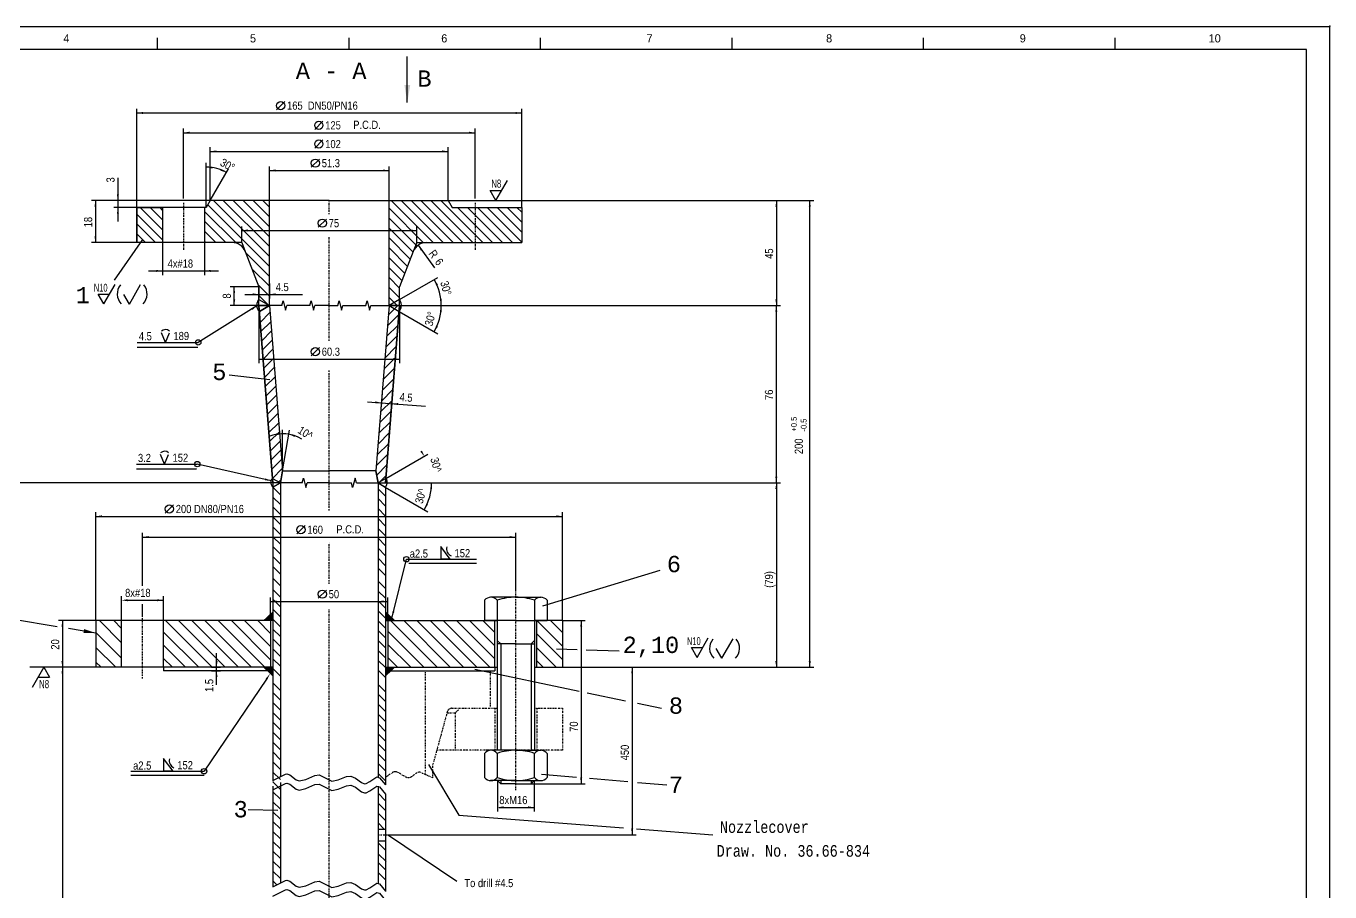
# Model space of a CAD drawing. Extents: x -1016 to 81, y 51 to 1250.
# Drawn here: x -734 to -175, y 879 to 1250 of the extents above; entities that cross this region are included whole.
import ezdxf
from ezdxf.enums import TextEntityAlignment as Align

# ---------------------------------------------------------------- set-up
doc = ezdxf.new("R2010")
doc.units = 0
doc.header["$MEASUREMENT"] = 0
for name, pattern in [('DASHDOT', [1, 0.5, -0.25, 0, -0.25]), ('DIVIDE', [1.25, 0.5, -0.25, 0, -0.25, 0, -0.25]), ('HIDDEN', [0.375, 0.25, -0.125])]:
    doc.linetypes.add(name, pattern=pattern)
for name, color, linetype in [('1', 7, 'CONTINUOUS'), ('10', 7, 'CONTINUOUS'), ('15', 7, 'CONTINUOUS'), ('17', 7, 'CONTINUOUS'), ('40', 7, 'CONTINUOUS')]:
    doc.layers.add(name, color=color, linetype=linetype)
doc.styles.add('MONOTXT', font='MONOTXT', dxfattribs={"height": 0.2})
doc.styles.get("Standard").update_dxf_attribs({"font": 'txt', "height": 0.2})

# ---------------------------------------------------------------- blocks, each defined once
blk = doc.blocks.new('BSO10')
at = {"layer": '15', "color": 1, "linetype": 'Continuous'}
for p, q in [((0, 0), (5, 8.659)), ((0, 0), (-2.5, 4.33)), ((-2.5, 4.33), (2.5, 4.33))]:
    blk.add_line(p, q, dxfattribs=at)
at = {"layer": '15', "color": 1, "linetype": 'Continuous', "width": 0.714286}
blk.add_text('N10', height=3.5, dxfattribs=at).set_placement((-4.5, 5.5))
blk = doc.blocks.new('BSU8')
at = {"layer": '15', "color": 1, "linetype": 'Continuous'}
for p, q in [((0, 0), (-5, -8.66)), ((0, 0), (2.5, -4.33)), ((-2.5, -4.33), (2.5, -4.33))]:
    blk.add_line(p, q, dxfattribs=at)
at = {"layer": '15', "color": 1, "linetype": 'Continuous', "width": 0.714286}
blk.add_text('N8', height=3.5, dxfattribs=at).set_placement((-2, -9))
blk = doc.blocks.new('BSO8')
at = {"layer": '40', "color": 1, "linetype": 'Continuous'}
for p, q in [((0, 0), (5, 8.66)), ((0, 0), (-2.5, 4.33)), ((-2.5, 4.33), (2.5, 4.33))]:
    blk.add_line(p, q, dxfattribs=at)
at = {"layer": '40', "color": 1, "linetype": 'Continuous', "width": 0.714286}
blk.add_text('N8', height=3.5, dxfattribs=at).set_placement((-2, 5.5))

msp = doc.modelspace()

# ---------------------------------------------------------------- linework, layer by layer
at = {"layer": '1', "color": 253, "linetype": 'Continuous'}
for p, q in [((-678.06, 1239.59), (-678.06, 1244.59)), ((-595.96, 1239.59), (-595.96, 1244.59)), ((-513.86, 1239.59), (-513.86, 1244.59)), ((-431.76, 1239.59), (-431.76, 1244.59)), ((-349.66, 1239.59), (-349.66, 1244.59)), ((-267.56, 1239.59), (-267.56, 1244.59))]:
    msp.add_line(p, q, dxfattribs=at)
msp.add_lwpolyline([(-1006.46, 70.59), (-185.46, 70.59), (-185.46, 1239.59), (-1006.46, 1239.59), (-1006.46, 70.59)], dxfattribs=at)
at = {"layer": '1', "color": 1, "linetype": 'Continuous'}
msp.add_point((-175.46, 1249.59), dxfattribs=at)
at = {"layer": '10', "color": 3, "linetype": 'Continuous'}
for p, q in [((-655.48, 1174.82), (-657.22, 1171.82)), ((-604.48, 1174.82), (-655.48, 1174.82)), ((-630.13, 1150.82), (-654.13, 1174.82)), ((-630.13, 1155.06), (-649.89, 1174.82)), ((-630.13, 1159.3), (-645.65, 1174.82)), ((-630.13, 1163.54), (-641.41, 1174.82)), ((-630.13, 1167.79), (-637.16, 1174.82)), ((-630.13, 1172.03), (-632.92, 1174.82)), ((-630.13, 1129.82), (-630.13, 1174.82)), ((-604.48, 1174.82), (-553.48, 1174.82)), ((-578.83, 1129.82), (-578.83, 1174.82)), ((-559.9, 1156.82), (-577.9, 1174.82)), ((-555.66, 1156.82), (-573.66, 1174.82)), ((-551.42, 1156.82), (-569.42, 1174.82)), ((-547.17, 1156.82), (-565.18, 1174.82)), ((-542.93, 1156.82), (-560.93, 1174.82)), ((-538.69, 1156.82), (-556.69, 1174.82)), ((-553.48, 1174.82), (-551.75, 1171.82)), ((-657.22, 1171.82), (-686.98, 1171.82)), ((-686.98, 1171.82), (-686.98, 1156.82)), ((-675.98, 1158.04), (-686.98, 1169.04)), ((-675.98, 1162.28), (-685.52, 1171.82)), ((-675.98, 1166.52), (-681.28, 1171.82)), ((-675.98, 1170.77), (-677.03, 1171.82)), ((-675.98, 1171.82), (-675.98, 1156.82)), ((-657.98, 1171.82), (-657.98, 1156.82)), ((-644.31, 1156.51), (-657.98, 1170.18)), ((-630.13, 1146.57), (-656.54, 1172.98)), ((-564, 1156.67), (-578.83, 1171.5)), ((-551.75, 1171.82), (-521.98, 1171.82)), ((-534.45, 1156.82), (-549.45, 1171.82)), ((-530.21, 1156.82), (-545.21, 1171.82)), ((-525.97, 1156.82), (-540.97, 1171.82)), ((-521.72, 1156.82), (-536.72, 1171.82)), ((-521.98, 1161.32), (-532.48, 1171.82)), ((-521.98, 1165.56), (-528.24, 1171.82)), ((-521.98, 1169.8), (-524, 1171.82)), ((-521.98, 1171.82), (-521.98, 1156.82)), ((-679, 1156.82), (-686.98, 1164.79)), ((-648.86, 1156.82), (-657.98, 1165.94)), ((-566.84, 1155.27), (-578.83, 1167.26)), ((-568.56, 1152.74), (-578.83, 1163.02)), ((-683.25, 1156.82), (-686.98, 1160.55)), ((-653.1, 1156.82), (-657.98, 1161.69)), ((-657.35, 1156.82), (-657.98, 1157.45)), ((-569.74, 1149.68), (-578.83, 1158.78)), ((-646.1, 1156.82), (-686.98, 1156.82)), ((-641.98, 1156.82), (-646.1, 1156.82)), ((-641.98, 1156.82), (-640.5, 1152.98)), ((-640.5, 1152.98), (-634.63, 1137.82)), ((-630.13, 1142.33), (-640.32, 1152.52)), ((-570.93, 1146.62), (-578.83, 1154.53)), ((-568.47, 1152.98), (-574.33, 1137.82)), ((-566.98, 1156.82), (-568.47, 1152.98)), ((-566.98, 1156.82), (-562.87, 1156.82)), ((-562.87, 1156.82), (-521.98, 1156.82)), ((-572.11, 1143.57), (-578.83, 1150.29)), ((-573.29, 1140.51), (-578.83, 1146.05)), ((-630.13, 1138.09), (-637.64, 1145.6)), ((-574.33, 1137.31), (-578.83, 1141.81)), ((-630.13, 1133.85), (-634.97, 1138.68)), ((-634.63, 1129.82), (-634.63, 1137.82)), ((-574.33, 1133.06), (-578.83, 1137.56)), ((-574.33, 1129.82), (-574.33, 1137.82)), ((-630.66, 1130.13), (-634.63, 1134.1)), ((-634.63, 1132.42), (-630.12, 1129.82)), ((-634.59, 1129.82), (-634.63, 1129.86)), ((-624.83, 1129.82), (-634.63, 1129.82)), ((-634.63, 1129.82), (-628.64, 1053.82)), ((-634.44, 1127.32), (-630.12, 1129.82)), ((-630.12, 1129.82), (-624.53, 1058.97)), ((-612.83, 1129.82), (-622.69, 1129.82)), ((-604.48, 1129.82), (-610.69, 1129.82)), ((-604.48, 1129.82), (-600.83, 1129.82)), ((-598.69, 1129.82), (-588.83, 1129.82)), ((-586.69, 1129.82), (-577.23, 1129.82)), ((-578.85, 1129.82), (-584.44, 1058.97)), ((-574.33, 1129.82), (-580.33, 1053.82)), ((-579.17, 1125.74), (-575.09, 1129.82)), ((-575.33, 1129.82), (-578.83, 1133.32)), ((-634.07, 1122.61), (-629.88, 1126.8)), ((-579.53, 1121.13), (-574.63, 1126.03)), ((-633.75, 1118.68), (-629.57, 1122.87)), ((-633.44, 1114.75), (-629.26, 1118.93)), ((-579.9, 1116.53), (-575, 1121.43)), ((-633.13, 1110.82), (-628.95, 1115)), ((-580.26, 1111.92), (-575.36, 1116.82)), ((-632.82, 1106.88), (-628.64, 1111.07)), ((-632.51, 1102.95), (-628.33, 1107.14)), ((-580.99, 1102.71), (-576.09, 1107.61)), ((-580.62, 1107.31), (-575.72, 1112.22)), ((-632.2, 1099.02), (-628.02, 1103.2)), ((-581.35, 1098.1), (-576.45, 1103)), ((-631.89, 1095.09), (-627.71, 1099.27)), ((-581.71, 1093.5), (-576.81, 1098.4)), ((-631.58, 1091.15), (-627.4, 1095.34)), ((-631.27, 1087.22), (-627.09, 1091.41)), ((-582.08, 1088.89), (-577.18, 1093.79)), ((-630.96, 1083.29), (-626.78, 1087.47)), ((-582.8, 1079.68), (-577.9, 1084.58)), ((-582.44, 1084.28), (-577.54, 1089.19)), ((-630.65, 1079.36), (-626.47, 1083.54)), ((-630.34, 1075.43), (-626.16, 1079.61)), ((-583.17, 1075.07), (-578.27, 1079.97)), ((-630.03, 1071.49), (-625.85, 1075.68)), ((-583.53, 1070.47), (-578.63, 1075.37)), ((-629.72, 1067.56), (-625.54, 1071.75)), ((-629.41, 1063.63), (-625.23, 1067.81)), ((-583.89, 1065.86), (-578.99, 1070.76)), ((-629.1, 1059.7), (-624.91, 1063.88)), ((-584.26, 1061.25), (-579.36, 1066.15)), ((-628.79, 1055.76), (-624.61, 1059.95)), ((-625.44, 1053.82), (-624.53, 1058.97)), ((-624.53, 1058.97), (-604.48, 1058.97)), ((-584.44, 1058.97), (-604.48, 1058.97)), ((-583.53, 1053.82), (-584.44, 1058.97)), ((-584.12, 1057.15), (-579.72, 1061.55)), ((-583.21, 1053.82), (-580.08, 1056.94)), ((-628.79, 1055.75), (-625.44, 1053.82)), ((-616.11, 1053.82), (-628.64, 1053.82)), ((-628.64, 1053.82), (-628.64, 1011.73)), ((-628.64, 1051.97), (-625.44, 1053.82)), ((-625.44, 1048.75), (-628.64, 1051.95)), ((-626.11, 1054.2), (-625.21, 1055.1)), ((-625.44, 1053.82), (-625.44, 1011.73)), ((-604.49, 1053.82), (-613.97, 1053.82)), ((-604.48, 1053.82), (-595, 1053.82)), ((-592.86, 1053.82), (-580.33, 1053.82)), ((-583.56, 1053.82), (-580.45, 1052.02)), ((-583.53, 1053.82), (-583.53, 1011.73)), ((-580.44, 1048.23), (-583.53, 1051.32)), ((-580.33, 1052.02), (-580.33, 1011.73)), ((-625.44, 1044.51), (-628.53, 1047.6)), ((-580.44, 1043.98), (-583.53, 1047.07)), ((-625.44, 1040.26), (-628.53, 1043.35)), ((-580.44, 1039.73), (-583.53, 1042.82)), ((-625.44, 1036.01), (-628.53, 1039.1)), ((-625.44, 1031.76), (-628.53, 1034.85)), ((-580.44, 1035.48), (-583.53, 1038.57)), ((-580.44, 1031.23), (-583.53, 1034.32)), ((-625.44, 1027.51), (-628.53, 1030.6)), ((-580.44, 1026.98), (-583.53, 1030.07)), ((-625.44, 1023.26), (-628.53, 1026.35)), ((-580.44, 1022.73), (-583.53, 1025.82)), ((-625.44, 1019.01), (-628.53, 1022.1)), ((-625.44, 1014.76), (-628.53, 1017.85)), ((-580.44, 1018.48), (-583.53, 1021.57)), ((-625.44, 1009.7), (-628.53, 1012.79)), ((-580.44, 1014.23), (-583.53, 1017.32)), ((-628.63, 1011.73), (-628.63, 926.01)), ((-625.43, 1004.9), (-628.54, 1008.01)), ((-625.43, 1011.73), (-625.43, 927.87)), ((-583.53, 1011.73), (-583.53, 927.87)), ((-580.42, 1008.59), (-583.53, 1011.71)), ((-580.42, 1004.35), (-583.53, 1007.46)), ((-580.33, 1011.73), (-580.33, 924.36)), ((-625.43, 1000.65), (-628.55, 1003.77)), ((-580.41, 1000.11), (-583.53, 1003.22)), ((-537.86, 1003.51), (-537.86, 994.82)), ((-524.48, 1004.82), (-535.31, 1004.81)), ((-532.48, 1003.5), (-532.48, 939.21)), ((-524.48, 1004.82), (-513.65, 1004.81)), ((-516.48, 1003.51), (-516.48, 939.21)), ((-511.11, 1003.51), (-511.11, 994.81)), ((-625.43, 996.41), (-628.55, 999.53)), ((-625.43, 992.17), (-628.55, 995.28)), ((-580.41, 995.86), (-583.53, 998.98)), ((-628.63, 994.82), (-704.48, 994.82)), ((-704.48, 994.82), (-704.48, 974.82)), ((-693.48, 978.7), (-704.48, 989.7)), ((-693.48, 985.3), (-703, 994.82)), ((-693.48, 991.43), (-696.87, 994.82)), ((-693.48, 974.82), (-693.48, 994.82)), ((-675.48, 974.82), (-675.48, 994.82)), ((-660.38, 974.82), (-675.48, 989.91)), ((-654.73, 974.82), (-674.73, 994.82)), ((-649.07, 974.82), (-669.07, 994.82)), ((-643.41, 974.82), (-663.41, 994.82)), ((-637.76, 974.82), (-657.75, 994.82)), ((-632.1, 974.82), (-652.1, 994.82)), ((-629.63, 978), (-646.44, 994.82)), ((-629.63, 983.66), (-640.79, 994.82)), ((-629.63, 989.32), (-635.13, 994.82)), ((-629.63, 994.82), (-629.63, 974.82)), ((-625.43, 987.93), (-628.55, 991.04)), ((-580.41, 991.62), (-583.53, 994.74)), ((-580.41, 987.38), (-583.53, 990.49)), ((-580.33, 994.82), (-532.48, 994.82)), ((-579.33, 994.82), (-579.33, 974.82)), ((-563.88, 974.82), (-579.33, 990.27)), ((-558.22, 974.82), (-578.22, 994.82)), ((-552.57, 974.82), (-572.57, 994.82)), ((-546.91, 974.82), (-566.91, 994.82)), ((-541.25, 974.82), (-561.25, 994.82)), ((-535.6, 974.82), (-555.6, 994.82)), ((-533.48, 978.36), (-549.94, 994.82)), ((-533.48, 984.01), (-544.28, 994.82)), ((-533.48, 989.67), (-538.62, 994.82)), ((-524.48, 994.82), (-537.86, 994.82)), ((-533.48, 974.82), (-533.48, 994.82)), ((-524.48, 994.82), (-511.11, 994.81)), ((-504.48, 994.82), (-516.48, 994.82)), ((-515.48, 974.82), (-515.48, 994.82)), ((-504.48, 983.81), (-515.48, 994.81)), ((-504.48, 989.71), (-509.59, 994.82)), ((-504.48, 994.82), (-504.48, 974.82)), ((-666.04, 974.82), (-675.48, 984.25)), ((-625.43, 983.68), (-628.55, 986.8)), ((-580.41, 983.13), (-583.53, 986.25)), ((-569.54, 974.82), (-579.33, 984.61)), ((-530.98, 984.81), (-532.48, 986.31)), ((-524.48, 984.82), (-532.48, 984.82)), ((-530.98, 984.81), (-530.98, 939.21)), ((-524.48, 984.82), (-516.48, 984.81)), ((-517.98, 984.82), (-516.48, 986.31)), ((-517.98, 984.82), (-517.98, 939.21)), ((-504.48, 978.14), (-515.48, 989.14)), ((-696.03, 974.82), (-704.48, 983.26)), ((-671.7, 974.82), (-675.48, 978.6)), ((-625.43, 979.44), (-628.55, 982.56)), ((-625.43, 975.2), (-628.55, 978.32)), ((-580.41, 978.89), (-583.53, 982.01)), ((-575.19, 974.82), (-579.33, 978.95)), ((-507.13, 974.82), (-515.48, 983.17)), ((-702.33, 974.82), (-704.48, 976.97)), ((-628.63, 974.82), (-704.48, 974.82)), ((-675.48, 974.82), (-675.48, 973.22)), ((-628.63, 973.22), (-675.48, 973.22)), ((-628.63, 973.22), (-673.48, 973.22)), ((-625.43, 970.96), (-628.56, 974.08)), ((-580.41, 974.64), (-583.53, 977.76)), ((-580.41, 970.4), (-583.53, 973.52)), ((-580.33, 974.82), (-532.48, 974.82)), ((-580.33, 973.22), (-533.48, 973.22)), ((-580.33, 973.22), (-535.48, 973.22)), ((-533.48, 974.82), (-533.48, 973.22)), ((-516.48, 974.82), (-504.48, 974.82)), ((-512.75, 974.82), (-515.48, 977.54)), ((-625.43, 964.89), (-628.59, 968.04)), ((-580.38, 964.3), (-583.53, 967.46)), ((-625.43, 960.65), (-628.59, 963.8)), ((-580.38, 960.06), (-583.53, 963.21)), ((-625.43, 956.4), (-628.59, 959.56)), ((-580.37, 955.82), (-583.53, 958.97)), ((-625.43, 952.16), (-628.59, 955.32)), ((-625.43, 947.92), (-628.59, 951.08)), ((-580.37, 951.57), (-583.53, 954.73)), ((-580.37, 947.33), (-583.53, 950.49)), ((-625.43, 943.68), (-628.59, 946.84)), ((-580.37, 943.08), (-583.53, 946.24)), ((-625.43, 939.44), (-628.59, 942.59)), ((-580.37, 938.84), (-583.53, 942)), ((-524.48, 939.22), (-535.31, 939.21)), ((-524.48, 939.22), (-513.65, 939.21)), ((-625.43, 935.19), (-628.59, 938.35)), ((-625.43, 930.95), (-628.59, 934.11)), ((-580.37, 934.6), (-583.53, 937.76)), ((-580.37, 930.35), (-583.53, 933.51)), ((-537.86, 937.91), (-537.86, 927.52)), ((-532.48, 937.91), (-532.48, 927.52)), ((-516.48, 927.52), (-516.48, 937.91)), ((-511.11, 937.91), (-511.11, 927.52)), ((-625.43, 926.71), (-628.6, 929.87)), ((-580.37, 926.11), (-583.53, 929.27)), ((-628.63, 923.87), (-628.63, 880.71)), ((-625.43, 922.46), (-628.6, 925.63)), ((-625.43, 925.45), (-625.43, 882.27)), ((-583.53, 923.91), (-583.53, 882.3)), ((-524.48, 926.21), (-535.31, 926.21)), ((-530.98, 924.82), (-532.38, 926.21)), ((-530.98, 926.21), (-530.98, 924.82)), ((-524.48, 924.81), (-530.98, 924.82)), ((-524.48, 926.21), (-513.65, 926.21)), ((-524.48, 924.81), (-517.98, 924.81)), ((-517.98, 924.81), (-516.58, 926.21)), ((-517.98, 926.21), (-517.98, 924.81)), ((-625.43, 918.22), (-628.6, 921.39)), ((-625.43, 913.98), (-628.6, 917.14)), ((-580.36, 917.62), (-583.53, 920.79)), ((-580.33, 920.48), (-580.33, 878.71)), ((-625.43, 909.74), (-628.6, 912.9)), ((-580.36, 913.38), (-583.53, 916.54)), ((-580.36, 909.13), (-583.53, 912.3)), ((-625.43, 905.49), (-628.6, 908.66)), ((-580.92, 905.45), (-583.53, 908.06)), ((-625.43, 901.25), (-628.6, 904.42)), ((-625.43, 897.01), (-628.6, 900.18)), ((-583.53, 905.45), (-580.33, 905.45)), ((-583.53, 900.45), (-580.33, 900.45)), ((-625.43, 892.77), (-628.61, 895.94)), ((-580.36, 896.4), (-583.53, 899.57)), ((-580.13, 891.53), (-583.31, 894.7)), ((-625.43, 888.52), (-628.63, 891.72)), ((-580.36, 887.91), (-583.53, 891.09)), ((-625.43, 884.28), (-628.61, 887.46)), ((-626.92, 881.52), (-628.61, 883.21)), ((-580.35, 883.67), (-583.53, 886.85))]:
    msp.add_line(p, q, dxfattribs=at)
at = {"layer": '10', "color": 2, "linetype": 'DASHDOT'}
for p, q in [((-604.48, 1168.92), (-604.48, 1174.82)), ((-666.98, 1173.87), (-666.98, 1153.74)), ((-541.98, 1173.87), (-541.98, 1153.74)), ((-604.48, 1114.76), (-604.48, 1159.2)), ((-604.48, 1042.04), (-604.48, 1102.03)), ((-604.48, 1010.53), (-604.48, 1028.15)), ((-524.48, 922.09), (-524.48, 1008.3)), ((-684.48, 970.02), (-684.48, 997.35)), ((-604.48, 789.27), (-604.48, 999.55)), ((-583.53, 902.95), (-579.31, 902.95))]:
    msp.add_line(p, q, dxfattribs=at)
at = {"layer": '10', "color": 92, "linetype": 'Continuous'}
for p, q in [((-624.83, 1129.82), (-624.29, 1131.82)), ((-624.29, 1131.82), (-623.22, 1127.82)), ((-623.22, 1127.82), (-622.69, 1129.82)), ((-612.83, 1129.82), (-612.29, 1131.82)), ((-612.29, 1131.82), (-611.22, 1127.82)), ((-611.22, 1127.82), (-610.69, 1129.82)), ((-600.83, 1129.82), (-600.29, 1131.82)), ((-600.29, 1131.82), (-599.22, 1127.82)), ((-599.22, 1127.82), (-598.69, 1129.82)), ((-588.83, 1129.82), (-588.29, 1131.82)), ((-588.29, 1131.82), (-587.22, 1127.82)), ((-587.22, 1127.82), (-586.69, 1129.82)), ((-616.11, 1053.82), (-615.57, 1055.82)), ((-615.57, 1055.82), (-614.5, 1051.82)), ((-614.5, 1051.82), (-613.97, 1053.82)), ((-594.47, 1051.82), (-595, 1053.82)), ((-593.4, 1055.82), (-594.47, 1051.82)), ((-592.86, 1053.82), (-593.4, 1055.82))]:
    msp.add_line(p, q, dxfattribs=at)
at = {"layer": '10', "color": 3, "linetype": 'DIVIDE'}
for p, q in [((-563.23, 928.75), (-563.23, 973.22)), ((-535.48, 973.22), (-535.48, 957.22)), ((-551.95, 957.22), (-532.48, 957.22)), ((-550.48, 955.22), (-548.48, 957.22)), ((-533.48, 957.22), (-533.48, 939.22)), ((-516.48, 957.22), (-504.48, 957.22)), ((-515.48, 957.22), (-515.48, 939.22)), ((-504.48, 957.22), (-504.48, 939.22)), ((-553.88, 955.74), (-560.03, 933.22)), ((-554.03, 955.22), (-550.48, 955.22)), ((-550.48, 955.22), (-550.48, 939.22)), ((-504.48, 939.22), (-558.39, 939.22)), ((-560.03, 927.36), (-560.03, 933.22))]:
    msp.add_line(p, q, dxfattribs=at)
at = {"layer": '10', "color": 253, "linetype": 'Continuous'}
msp.add_lwpolyline([(-1016.34, 1249.42), (-175.59, 1249.42), (-175.59, 60.77), (-1016.34, 60.77), (-1016.34, 1249.42)], dxfattribs=at)
at = {"layer": '10', "color": 3, "linetype": 'Continuous'}
for points in [[(-675.98, 1156.82), (-686.98, 1156.82), (-686.98, 1171.82), (-675.98, 1171.82)], [(-634.44, 1127.32), (-635.06, 1128.28), (-635.32, 1129.05), (-635.41, 1129.95), (-635.34, 1130.85), (-635.11, 1131.62), (-634.9, 1132.08), (-634.63, 1132.42), (-630.12, 1129.82)], [(-634.63, 1129.82), (-630.12, 1129.82), (-624.53, 1058.97), (-625.44, 1053.82), (-628.64, 1053.82)], [(-574.33, 1129.82), (-578.85, 1129.82), (-584.44, 1058.97), (-583.53, 1053.82), (-580.33, 1053.82)], [(-574.53, 1127.32), (-573.9, 1128.28), (-573.65, 1129.05), (-573.56, 1129.95), (-573.62, 1130.85), (-573.86, 1131.62), (-574.07, 1132.08), (-574.33, 1132.42), (-578.85, 1129.82)], [(-628.64, 1051.97), (-629.19, 1052.95), (-629.38, 1053.65), (-629.35, 1054.54), (-629.17, 1055.27), (-628.79, 1055.75), (-625.44, 1053.82)], [(-580.33, 1051.97), (-579.77, 1052.95), (-579.59, 1053.65), (-579.62, 1054.54), (-579.8, 1055.27), (-580.18, 1055.75), (-583.53, 1053.82)]]:
    msp.add_lwpolyline(points, close=True, dxfattribs=at)
for points in [[(-628.63, 926.23), (-623.29, 928.92), (-622.64, 929.09), (-621.33, 928.64), (-618.71, 926.56), (-617.4, 926.06), (-614.58, 926.75), (-610.7, 928.46), (-608.8, 928.7), (-603.42, 926.01), (-600.72, 926.5), (-597.02, 927.96), (-595.25, 928.17), (-593.27, 927.32), (-590.7, 925.44), (-589.4, 924.91), (-588.68, 924.97), (-587.12, 925.82), (-584.08, 927.84), (-582.9, 927.48), (-580.33, 924.36)], [(-628.63, 922.27), (-623.28, 924.96), (-622.63, 925.13), (-621.33, 924.67), (-618.71, 922.6), (-617.39, 922.09), (-614.58, 922.78), (-610.69, 924.5), (-608.8, 924.74), (-603.41, 922.05), (-600.71, 922.54), (-597.02, 924), (-595.25, 924.21), (-593.26, 923.36), (-590.7, 921.48), (-589.39, 920.95), (-588.67, 921.01), (-587.12, 921.86), (-584.07, 923.88), (-582.89, 923.52), (-580.33, 920.39)], [(-628.63, 880.66), (-623.29, 883.35), (-622.64, 883.52), (-621.33, 883.07), (-618.71, 880.99), (-617.4, 880.49), (-614.58, 881.18), (-610.7, 882.89), (-608.8, 883.13), (-603.42, 880.44), (-600.72, 880.93), (-597.02, 882.39), (-595.25, 882.6), (-593.27, 881.75), (-590.7, 879.87), (-589.4, 879.34), (-588.68, 879.4), (-587.12, 880.25), (-584.08, 882.27), (-582.9, 881.91), (-580.33, 878.79)], [(-628.63, 876.7), (-623.28, 879.39), (-622.63, 879.56), (-621.33, 879.1), (-618.71, 877.03), (-617.39, 876.52), (-614.58, 877.21), (-610.69, 878.93), (-608.8, 879.17), (-603.41, 876.48), (-600.71, 876.97), (-597.02, 878.43), (-595.25, 878.64), (-593.26, 877.79), (-590.7, 875.91), (-589.39, 875.38), (-588.67, 875.44), (-587.12, 876.29), (-584.07, 878.31), (-582.89, 877.95), (-580.33, 874.82)]]:
    msp.add_lwpolyline(points, dxfattribs=at)
at = {"layer": '10', "color": 3, "linetype": 'DIVIDE'}
msp.add_lwpolyline([(-560.04, 927.35), (-565.56, 929.77), (-566.09, 929.87), (-567.14, 929.48), (-569.21, 927.78), (-570.26, 927.35), (-571, 927.43), (-572.55, 928.2), (-574.65, 929.56), (-575.67, 929.98), (-576.64, 929.98), (-577.1, 929.77), (-580.34, 927.62)], dxfattribs=at)
at = {"layer": '10', "color": 3, "linetype": 'Continuous'}
for centre, radius, start, end in [((-646.09, 1150.82), 6, 21.1545, 90), ((-562.87, 1150.82), 6, 90, 158.8455), ((-535.17, 1001.41), 3.41, 37.9455, 142.0545), ((-524.7, 981.03), 23.78, 89.4739, 109.0975), ((-524.26, 981.03), 23.78, 70.9025, 90.5261), ((-513.79, 1001.41), 3.41, 37.9455, 142.0545), ((-535.17, 935.81), 3.41, 37.9455, 142.0545), ((-524.7, 915.43), 23.78, 89.4739, 109.0975), ((-524.26, 915.43), 23.78, 70.9025, 90.5261), ((-513.79, 935.81), 3.41, 37.9455, 142.0545), ((-535.17, 929.62), 3.41, 217.9455, 322.0545), ((-524.7, 950), 23.78, 250.9025, 270.5261), ((-524.26, 950), 23.78, 269.4739, 289.0975), ((-513.79, 929.62), 3.41, 217.9455, 322.0545)]:
    msp.add_arc(centre, radius, start, end, dxfattribs=at)
at = {"layer": '10', "color": 3, "linetype": 'DIVIDE'}
msp.add_arc((-551.95, 955.22), 2, 90, 164.7352, dxfattribs=at)
at = {"layer": '10', "color": 92, "linetype": 'Continuous'}
for points in [[(-628.63, 998.82), (-632.86, 994.83), (-628.63, 994.82)], [(-580.33, 998.82), (-576.1, 994.83), (-580.33, 994.82)], [(-628.63, 970.81), (-632.86, 974.8), (-628.63, 974.82)], [(-580.33, 970.81), (-576.1, 974.8), (-580.33, 974.82)]]:
    msp.add_solid(points, dxfattribs=at)
at = {"layer": '15', "color": 1, "linetype": 'Continuous'}
for p, q in [((-571.02, 1216.83), (-571.02, 1236.49)), ((-686.98, 1171.82), (-686.98, 1214.1)), ((-627.07, 1213.75), (-623.57, 1217.25)), ((-521.98, 1171.82), (-521.98, 1214.1)), ((-686.98, 1212.35), (-521.98, 1212.35)), ((-610.7, 1205.31), (-607.2, 1208.81)), ((-666.98, 1175.7), (-666.98, 1205.65)), ((-666.98, 1203.9), (-541.98, 1203.9)), ((-541.98, 1175.7), (-541.98, 1205.65)), ((-655.48, 1174.82), (-655.48, 1197.63)), ((-610.7, 1197.28), (-607.2, 1200.78)), ((-553.48, 1174.82), (-553.48, 1197.63)), ((-657.21, 1177.57), (-657.21, 1190.92)), ((-655.48, 1195.88), (-553.48, 1195.88)), ((-612.19, 1189.1), (-608.69, 1192.6)), ((-655.48, 1174.82), (-647.66, 1188.36)), ((-630.13, 1174.82), (-630.13, 1189.45)), ((-630.13, 1187.7), (-578.83, 1187.7)), ((-578.83, 1174.82), (-578.83, 1189.45)), ((-695.1, 1184.55), (-695.1, 1165.82)), ((-700.36, 1174.82), (-706.46, 1174.82)), ((-704.71, 1174.82), (-704.71, 1156.82)), ((-696.85, 1174.82), (-700.36, 1174.82)), ((-655.48, 1174.82), (-696.85, 1174.82)), ((-657.21, 1171.82), (-657.21, 1177.57)), ((-553.48, 1174.82), (-396.71, 1174.82)), ((-553.48, 1174.82), (-411.03, 1174.82)), ((-412.78, 1174.82), (-412.78, 1129.82)), ((-398.46, 974.82), (-398.46, 1174.82)), ((-686.98, 1171.82), (-696.85, 1171.82)), ((-641.98, 1156.82), (-641.98, 1163.73)), ((-609.21, 1163.38), (-605.71, 1166.88)), ((-566.98, 1156.82), (-566.98, 1163.73)), ((-696.61, 1140.63), (-684.37, 1158.12)), ((-641.98, 1161.98), (-566.98, 1161.98)), ((-686.98, 1156.82), (-706.46, 1156.82)), ((-675.98, 1156.82), (-675.98, 1142.91)), ((-657.98, 1156.82), (-657.98, 1142.91)), ((-566.4, 1155.67), (-559.37, 1146.01)), ((-681.98, 1144.66), (-651.98, 1144.66)), ((-574.33, 1132.42), (-557.96, 1141.88)), ((-690.15, 1130.47), (-685.35, 1138.78)), ((-634.63, 1137.82), (-646.99, 1137.82)), ((-645.24, 1129.82), (-645.24, 1137.82)), ((-634.63, 1137.82), (-634.63, 1132.86)), ((-630.13, 1139.23), (-630.13, 1132.86)), ((-690.15, 1130.47), (-692.55, 1134.62)), ((-635.49, 1129.67), (-660.67, 1114.02)), ((-634.63, 1129.82), (-646.99, 1129.82)), ((-640.63, 1134.61), (-616, 1134.61)), ((-634.63, 1129.82), (-634.63, 1105.14)), ((-577.23, 1129.82), (-554.72, 1129.82)), ((-574.33, 1129.82), (-574.33, 1105.14)), ((-554.72, 1129.82), (-411.06, 1129.82)), ((-546.82, 1129.82), (-411.03, 1129.82)), ((-412.81, 1129.82), (-412.81, 1053.82)), ((-574.53, 1127.32), (-557.96, 1117.75)), ((-674.68, 1114.02), (-676.37, 1118.16)), ((-674.68, 1114.02), (-672.99, 1118.16)), ((-686.85, 1114.02), (-660.67, 1114.02)), ((-634.63, 1106.89), (-574.33, 1106.89)), ((-612.19, 1108.29), (-608.69, 1111.79)), ((-647.34, 1100.19), (-629.99, 1098.18)), ((-581.64, 1094.39), (-582.27, 1086.39)), ((-577.16, 1094.04), (-577.79, 1086.04)), ((-588.12, 1088.61), (-563.14, 1086.64)), ((-624.53, 1058.97), (-624.53, 1076.62)), ((-624.53, 1058.97), (-621.47, 1076.35)), ((-675.07, 1061.85), (-676.76, 1066)), ((-675.07, 1061.85), (-673.38, 1066)), ((-580.18, 1055.75), (-562.15, 1066.08)), ((-687.09, 1061.85), (-661.06, 1061.85)), ((-629.39, 1054.74), (-661.06, 1061.85)), ((-625.43, 1053.82), (-744.24, 1053.82)), ((-580.45, 1052.02), (-562.19, 1041.48)), ((-580.33, 1053.82), (-411.05, 1053.82)), ((-580.33, 1053.82), (-558.88, 1053.82)), ((-558.88, 1053.82), (-411.06, 1053.82)), ((-412.8, 1053.82), (-412.8, 974.82)), ((-704.48, 994.82), (-704.48, 1041.23)), ((-674.77, 1040.88), (-671.27, 1044.38)), ((-504.48, 994.82), (-504.48, 1041.23)), ((-704.48, 1039.48), (-504.48, 1039.48)), ((-618.37, 1032), (-614.87, 1035.5)), ((-684.48, 1015.44), (-684.48, 1032.35)), ((-684.48, 1030.6), (-524.48, 1030.6)), ((-524.48, 1008.3), (-524.48, 1032.35)), ((-552.57, 1021.11), (-556.66, 1026.51)), ((-556.66, 1026.51), (-556.66, 1021.11)), ((-577.54, 996.34), (-571.4, 1021.11)), ((-571.4, 1021.11), (-541.4, 1021.11)), ((-552.57, 1021.11), (-556.66, 1021.11)), ((-684.48, 1009.69), (-684.48, 1015.44)), ((-512.96, 1001.09), (-462.59, 1016.46)), ((-609.21, 1004.38), (-605.71, 1007.88)), ((-693.48, 994.82), (-693.48, 1005.27)), ((-692.01, 1003.52), (-675.48, 1003.52)), ((-684.48, 997.35), (-684.48, 1001.85)), ((-675.48, 994.82), (-675.48, 1005.27)), ((-629.63, 994.82), (-629.63, 1004.73)), ((-629.63, 1002.98), (-579.33, 1002.98)), ((-579.33, 994.82), (-579.33, 1004.73)), ((-721.14, 992.17), (-739.81, 995.22)), ((-704.48, 994.82), (-720.61, 994.82)), ((-718.86, 994.82), (-718.86, 974.82)), ((-704.54, 989.46), (-716.3, 991.38)), ((-504.48, 994.82), (-494.72, 994.82)), ((-496.47, 994.82), (-496.47, 924.81)), ((-436.17, 978.64), (-431.37, 986.95)), ((-652.79, 967.22), (-652.79, 980.82)), ((-498.17, 982.25), (-507.1, 982.55)), ((-480.14, 981.65), (-494.28, 982.12)), ((-436.17, 978.64), (-438.57, 982.79)), ((-720.61, 974.82), (-732.86, 974.82)), ((-704.48, 974.82), (-720.61, 974.82)), ((-704.48, 974.82), (-720.61, 974.82)), ((-718.86, 974.82), (-718.86, 518.51)), ((-655.02, 974.82), (-651.04, 974.82)), ((-655.02, 973.22), (-651.04, 973.22)), ((-497.4, 964.46), (-542, 973.77)), ((-504.48, 974.82), (-411.05, 974.82)), ((-504.48, 974.82), (-396.71, 974.82)), ((-504.48, 974.82), (-472.86, 974.82)), ((-474.61, 974.82), (-474.61, 902.95)), ((-631.4, 969.71), (-658.12, 930.25)), ((-477.48, 960.31), (-493.89, 963.73)), ((-462.07, 957.09), (-472.35, 959.24)), ((-671.44, 930.25), (-675.53, 935.64)), ((-675.53, 935.64), (-675.53, 930.25)), ((-689.51, 930.25), (-658.12, 930.25)), ((-671.44, 930.25), (-675.53, 930.25)), ((-561.9, 933.09), (-548.87, 911.36)), ((-513.49, 929), (-498.49, 927.72)), ((-532.38, 926.21), (-532.38, 913)), ((-517.98, 924.81), (-494.72, 924.81)), ((-516.58, 926.21), (-516.58, 913)), ((-492.86, 927.24), (-476.41, 925.83)), ((-472.29, 925.48), (-459.72, 924.4)), ((-626.53, 913.46), (-639.2, 913.63)), ((-548.87, 911.36), (-478.36, 905.97)), ((-531.56, 914.75), (-516.58, 914.75)), ((-579.56, 903.15), (-549.72, 883.11)), ((-579.31, 902.95), (-472.86, 902.95)), ((-472.76, 905.54), (-440.02, 903.04))]:
    msp.add_line(p, q, dxfattribs=at)
at = {"layer": '15', "color": 1, "linetype": 'HIDDEN'}
for p, q in [((-686.85, 1112.05), (-660.8, 1112.05)), ((-687.09, 1059.88), (-661.19, 1059.88)), ((-570.38, 1019.39), (-541.4, 1019.39)), ((-689.51, 928.53), (-658.12, 928.53))]:
    msp.add_line(p, q, dxfattribs=at)
at = {"layer": '15', "color": 1, "linetype": 'Continuous'}
for centre, radius in [((-625.32, 1215.5), 1.75), ((-608.95, 1207.06), 1.75), ((-608.95, 1199.03), 1.75), ((-610.44, 1190.85), 1.75), ((-607.46, 1165.13), 1.75), ((-660.67, 1114.02), 1.16), ((-610.44, 1110.04), 1.75), ((-661.06, 1061.85), 1.16), ((-673.02, 1042.63), 1.75), ((-616.62, 1033.75), 1.75), ((-571.4, 1021.11), 1.16), ((-607.46, 1006.13), 1.75), ((-658.12, 930.25), 1.16)]:
    msp.add_circle(centre, radius, dxfattribs=at)
for centre, radius, start, end in [((-657.21, 1171.82), 17.36, 60.0007, 90), ((-578.85, 1129.82), 22.37, 0, 30.0025), ((-689.19, 1134.8), 6.18, 140.9851, 224.0783), ((-688.74, 1134.8), 6.18, 315.9217, 39.0149), ((-578.85, 1129.82), 22.37, 330, 0), ((-674.66, 1116.81), 2.7, 50.6707, 131.1224), ((-624.53, 1058.97), 15.9, 58.3969, 111.6231), ((-675.04, 1064.65), 2.7, 50.6707, 131.1224), ((-583.56, 1053.82), 22.92, 14.7998, 14.998), ((-583.56, 1053.82), 22.92, 330.0077, 0), ((-551.04, 1025.56), 3.16, 163.8186, 248.459), ((-435.22, 982.97), 6.18, 140.9851, 224.0783), ((-434.77, 982.96), 6.18, 315.9217, 39.0149), ((-669.91, 934.7), 3.16, 163.8186, 248.459)]:
    msp.add_arc(centre, radius, start, end, dxfattribs=at)
for points in [[(-569.77, 1224.33), (-571.02, 1216.83), (-572.27, 1224.33)], [(-684.36, 1211.91), (-686.98, 1212.35), (-684.36, 1212.79)], [(-524.61, 1212.79), (-521.98, 1212.35), (-524.61, 1211.91)], [(-664.36, 1203.47), (-666.98, 1203.9), (-664.36, 1204.34)], [(-544.61, 1204.34), (-541.98, 1203.9), (-544.61, 1203.47)], [(-652.86, 1195.44), (-655.48, 1195.88), (-652.86, 1196.31)], [(-556.11, 1196.31), (-553.48, 1195.88), (-556.11, 1195.44)], [(-654.63, 1188.54), (-657.21, 1189.17), (-654.56, 1189.41)], [(-650.71, 1188.38), (-648.53, 1186.85), (-651.09, 1187.59)], [(-627.51, 1187.27), (-630.13, 1187.7), (-627.51, 1188.14)], [(-581.46, 1188.14), (-578.83, 1187.7), (-581.46, 1187.27)], [(-705.14, 1172.19), (-704.71, 1174.82), (-704.27, 1172.19)], [(-694.66, 1177.44), (-695.1, 1174.82), (-695.53, 1177.44)], [(-413.21, 1172.19), (-412.78, 1174.82), (-412.34, 1172.19)], [(-398.9, 1172.19), (-398.46, 1174.82), (-398.02, 1172.19)], [(-695.53, 1169.19), (-695.1, 1171.82), (-694.66, 1169.19)], [(-704.27, 1159.44), (-704.71, 1156.82), (-705.14, 1159.44)], [(-639.36, 1161.54), (-641.98, 1161.98), (-639.36, 1162.42)], [(-569.61, 1162.42), (-566.98, 1161.98), (-569.61, 1161.54)], [(-565.21, 1153.29), (-566.4, 1155.67), (-564.5, 1153.8)], [(-678.61, 1145.1), (-675.98, 1144.66), (-678.61, 1144.22)], [(-655.36, 1144.22), (-657.98, 1144.66), (-655.36, 1145.1)], [(-558.69, 1138.46), (-559.47, 1141), (-557.9, 1138.85)], [(-645.67, 1135.19), (-645.24, 1137.82), (-644.8, 1135.19)], [(-637.26, 1135.04), (-634.63, 1134.61), (-637.26, 1134.17)], [(-627.51, 1134.17), (-630.13, 1134.61), (-627.51, 1135.04)], [(-644.8, 1132.44), (-645.24, 1129.82), (-645.67, 1132.44)], [(-637.95, 1128.66), (-635.49, 1129.67), (-637.49, 1127.91)], [(-556.19, 1132.46), (-556.47, 1129.82), (-557.07, 1132.41)], [(-557.07, 1127.22), (-556.47, 1129.82), (-556.19, 1127.17)], [(-413.25, 1127.19), (-412.81, 1129.82), (-412.37, 1127.19)], [(-412.34, 1132.44), (-412.78, 1129.82), (-413.21, 1132.44)], [(-557.9, 1120.78), (-559.47, 1118.63), (-558.69, 1121.17)], [(-632.01, 1106.45), (-634.63, 1106.89), (-632.01, 1107.33)], [(-576.96, 1107.33), (-574.33, 1106.89), (-576.96, 1106.45)], [(-584.72, 1088.78), (-582.14, 1088.14), (-584.79, 1087.91)], [(-575.07, 1087.14), (-577.65, 1087.79), (-575, 1088.02)], [(-627.18, 1075.09), (-624.53, 1074.87), (-627.11, 1074.22)], [(-619.35, 1073.54), (-621.77, 1074.63), (-619.12, 1074.39)], [(-564.73, 1067.64), (-563.66, 1065.21), (-565.47, 1067.17)], [(-631.86, 1055.74), (-629.39, 1054.74), (-632.05, 1054.89)], [(-561.22, 1051.22), (-560.63, 1053.82), (-560.35, 1051.17)], [(-561.22, 1051.22), (-560.63, 1053.82), (-560.35, 1051.17)], [(-412.37, 1056.44), (-412.81, 1053.82), (-413.25, 1056.44)], [(-413.24, 1051.19), (-412.8, 1053.82), (-412.37, 1051.19)], [(-701.86, 1039.04), (-704.48, 1039.48), (-701.86, 1039.92)], [(-562.13, 1044.51), (-563.7, 1042.36), (-562.91, 1044.9)], [(-507.11, 1039.92), (-504.48, 1039.48), (-507.11, 1039.04)], [(-681.86, 1030.16), (-684.48, 1030.6), (-681.86, 1031.04)], [(-527.11, 1031.04), (-524.48, 1030.6), (-527.11, 1030.16)], [(-690.86, 1003.08), (-693.48, 1003.52), (-690.86, 1003.96)], [(-678.11, 1003.96), (-675.48, 1003.52), (-678.11, 1003.08)], [(-627.01, 1002.54), (-629.63, 1002.98), (-627.01, 1003.42)], [(-581.96, 1003.42), (-579.33, 1002.98), (-581.96, 1002.54)], [(-576.48, 998.78), (-577.54, 996.34), (-577.33, 998.99)], [(-719.3, 992.19), (-718.86, 994.82), (-718.42, 992.19)], [(-709.58, 991.17), (-704.54, 989.46), (-709.86, 989.44)], [(-496.91, 992.19), (-496.47, 994.82), (-496.03, 992.19)], [(-718.42, 977.44), (-718.86, 974.82), (-719.3, 977.44)], [(-719.3, 972.19), (-718.86, 974.82), (-718.42, 972.19)], [(-652.35, 977.44), (-652.79, 974.82), (-653.23, 977.44)], [(-653.23, 970.59), (-652.79, 973.22), (-652.35, 970.59)], [(-475.04, 972.19), (-474.61, 974.82), (-474.17, 972.19)], [(-412.37, 977.44), (-412.8, 974.82), (-413.24, 977.44)], [(-398.02, 977.44), (-398.46, 974.82), (-398.9, 977.44)], [(-631.76, 969.97), (-629.92, 971.9), (-631.03, 969.48)], [(-496.03, 927.44), (-496.47, 924.81), (-496.91, 927.44)], [(-529.75, 914.31), (-532.38, 914.75), (-529.75, 915.19)], [(-519.21, 915.19), (-516.58, 914.75), (-519.21, 914.31)], [(-474.17, 905.57), (-474.61, 902.95), (-475.04, 905.57)]]:
    msp.add_solid(points, dxfattribs=at)

# ---------------------------------------------------------------- block references
for p, xscale, yscale in [((-701.09, 1130.49), 0.9599996274703373, 0.9599996274703373), ((-446.8, 979.05), 0.9600042840911207, 0.9600042840911207)]:
    msp.add_blockref('BSO10', p, dxfattribs=dict(at, xscale=xscale, yscale=yscale))
msp.add_blockref('BSU8', (-726.85, 974.82), dxfattribs=at)
at = {"layer": '40', "color": 1, "linetype": 'Continuous'}
msp.add_blockref('BSO8', (-533, 1174.82), dxfattribs=at)

# ---------------------------------------------------------------- texts
at = {"layer": '1', "color": 253, "linetype": 'Continuous'}
for s, p in [('4', (-718.46, 1242.59)), ('5', (-638.46, 1242.59)), ('6', (-556.46, 1242.59)), ('7', (-468.46, 1242.59)), ('8', (-391.46, 1242.59)), ('9', (-308.46, 1242.59)), ('10', (-227.46, 1242.59))]:
    msp.add_text(s, height=3.5, dxfattribs=at).set_placement(p)
at = {"layer": '15', "color": 1, "linetype": 'Continuous', "style": 'MONOTXT'}
for s, p in [('A - A', (-603.67, 1230.41)), ('B', (-563.64, 1227.11)), ('1', (-710.12, 1134.33)), ('5', (-651.59, 1101.33)), ('6', (-456.72, 1019.04)), ('2,10', (-466.57, 983.52)), ('8', (-455.84, 958.38)), ('7', (-455.84, 924.43))]:
    msp.add_text(s, height=7, dxfattribs=at).set_placement(p, align=Align.MIDDLE)
at = {"layer": '15', "color": 1, "linetype": 'Continuous', "width": 0.857143}
for s, p in [('165  DN50/PN16', (-622.57, 1215.5)), ('125', (-606.2, 1207.06)), ('102', (-606.2, 1199.03)), ('51.3', (-607.69, 1190.85)), ('75', (-604.71, 1165.13)), ('4x#18', (-673.78, 1147.81)), ('4.5', (-627.43, 1137.76)), ('60.3', (-607.69, 1110.04)), ('200 DN80/PN16', (-670.27, 1042.63)), ('160', (-613.87, 1033.75)), ('8x#18', (-692.01, 1006.67)), ('50', (-604.71, 1006.13)), ('8xM16', (-531.56, 917.9))]:
    msp.add_text(s, height=3.5, dxfattribs=at).set_placement(p, align=Align.MIDDLE_LEFT)
for s, height, rotation, p in [('30%%d', 3.5, 330.9317, (-650.74, 1191.56)), ('3', 3.5, 90, (-698.25, 1182.57)), ('18', 3.5, 90, (-707.86, 1163.34)), ('R', 3.5, 306.0706, (-560.64, 1153.1)), ('45', 3.5, 90, (-415.93, 1149.84)), ('6', 3.5, 306.0706, (-557.99, 1149.46)), ('30%%d', 3.5, 285.0015, (-555.22, 1140.23)), ('8', 3.5, 90, (-648.39, 1132.81)), ('30%%d', 3.5, 74.999, (-561.98, 1121.21)), ('4.5', 3.5, 355.489, (-574.3, 1090.68)), ('76', 3.5, 90, (-415.96, 1089.34)), ('+0.5', 2.45, 90, (-405.28, 1075.84)), ('-0.5', 2.45, 90, (-401.08, 1075.84)), ('10^ ', 3.5, 327.6839, (-617.36, 1076.92)), ('200', 3.5, 90, (-403.18, 1066.15)), ('30^ ', 3.5, 285.6154, (-559.5, 1064.64)), ('30^ ', 3.5, 75.0033, (-566.15, 1045.07)), ('(79)', 3.5, 90, (-415.95, 1008.86)), ('20', 3.5, 90, (-722.01, 982.34)), ('1.5', 3.5, 90, (-655.94, 964.2)), ('70', 3.5, 90, (-499.62, 947.12)), ('450', 3.5, 90, (-477.76, 934.91))]:
    msp.add_text(s, height=height, rotation=rotation, dxfattribs=at).set_placement(p, align=Align.MIDDLE_LEFT)
for s, p in [('4.5', (-686.11, 1114.92)), ('189', (-671.26, 1115.03)), ('3.2', (-686.49, 1062.75)), ('152', (-671.65, 1062.86)), ('a2.5', (-569.96, 1021.79)), ('152', (-550.75, 1021.94)), ('a2.5', (-688.56, 930.93)), ('152', (-669.62, 931.08))]:
    msp.add_text(s, height=3.5, dxfattribs=at).set_placement(p)
at = {"layer": '15', "color": 1, "linetype": 'Continuous', "style": 'MONOTXT'}
msp.add_text('3', height=7, rotation=359, dxfattribs=at).set_placement((-642.45, 913.97), align=Align.MIDDLE)
at = {"layer": '17', "color": 215, "linetype": 'Continuous', "width": 0.857388}
for s, p in [('P.C.D.', (-594.19, 1207.3)), ('P.C.D.', (-601.42, 1033.91)), ('To drill #4.5', (-546.53, 882.31))]:
    msp.add_text(s, height=3.499, dxfattribs=at).set_placement(p, align=Align.MIDDLE_LEFT)
at = {"layer": '17', "color": 215, "linetype": 'Continuous', "style": 'MONOTXT', "width": 0.80016}
for s, p in [('Nozzlecover', (-436.99, 908.81)), ('Draw. No. 36.66-834', (-438.39, 898.6))]:
    msp.add_text(s, height=4.999, dxfattribs=at).set_placement(p, align=Align.TOP_LEFT)

doc.saveas('drawing.dxf')
